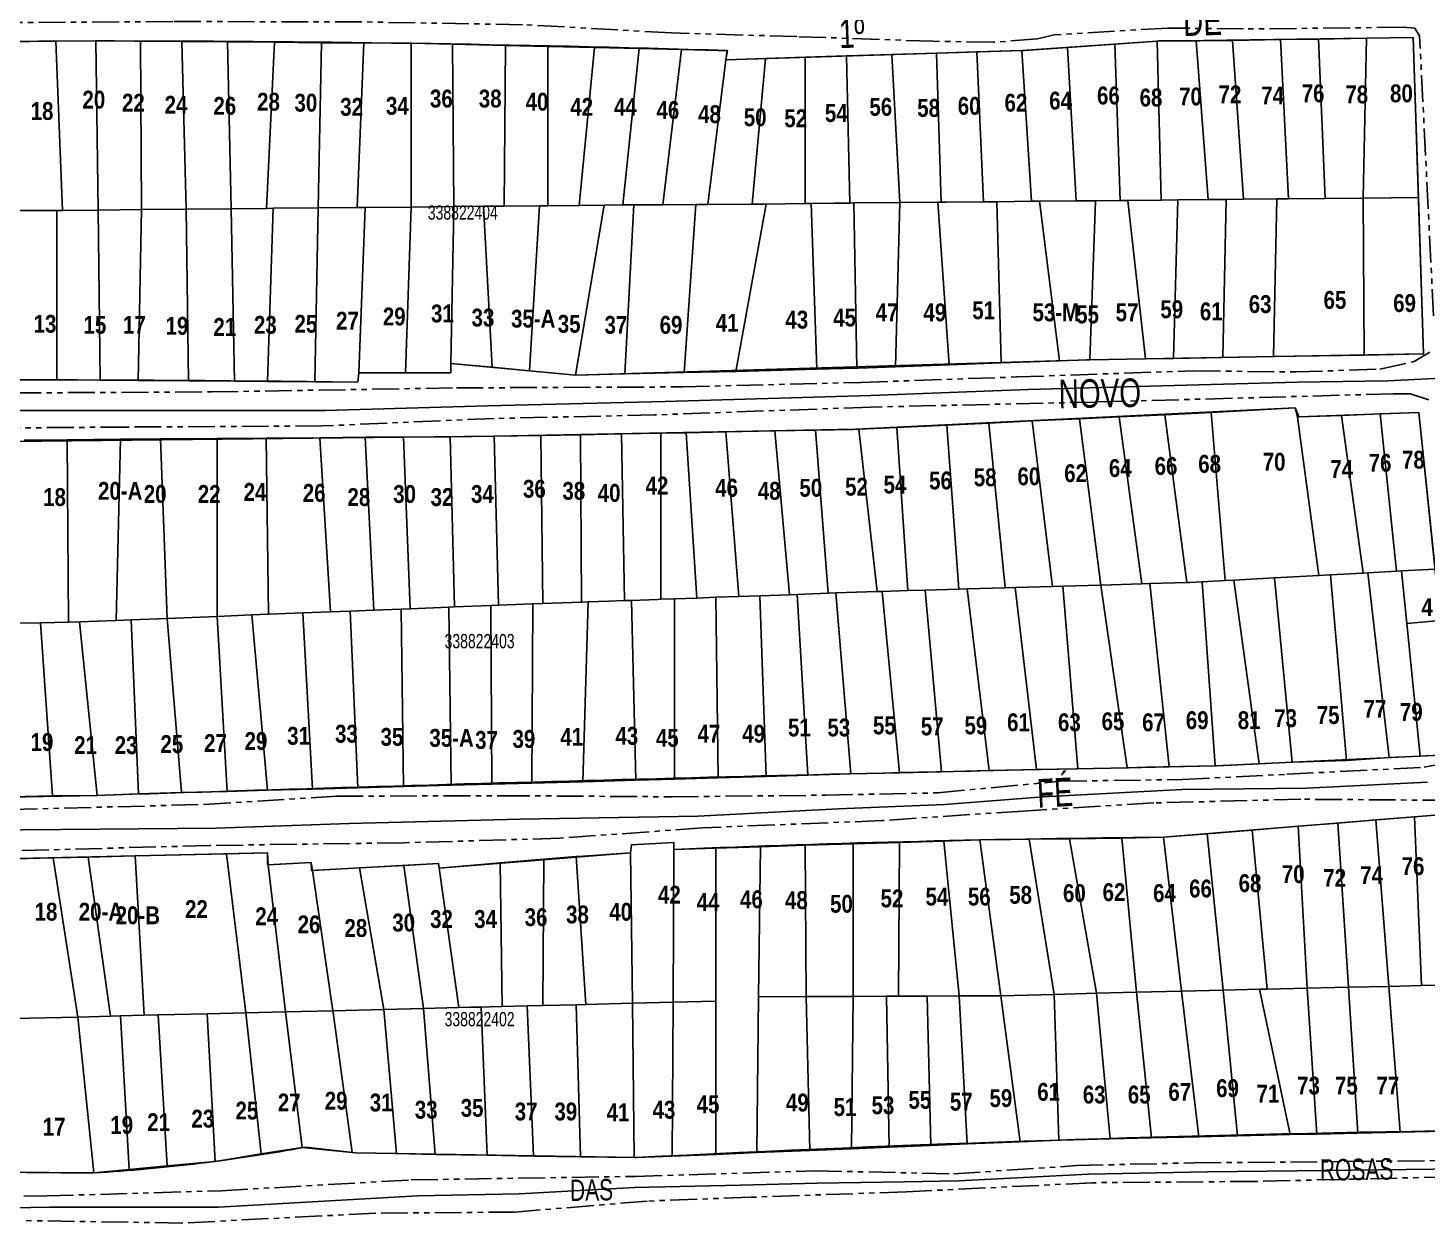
# Model space of a CAD drawing. Extents: x 204256 to 207861, y 4845615 to 4848347.
# Drawn here: x 205192.9 to 205388.6, y 4846889.4 to 4847056.6 of the extents above; entities that cross this region are included whole.
import ezdxf
from ezdxf.enums import TextEntityAlignment as Align

# ---------------------------------------------------------------- set-up
doc = ezdxf.new("R2010")
doc.units = 0
doc.header["$LTSCALE"] = 1.5
doc.header["$MEASUREMENT"] = 0
doc.linetypes.add('PHANTOMX2', pattern=[5, 2.5, -0.5, 0.5, -0.5, 0.5, -0.5])
for name, color, linetype in [('CD-MALHA-LOTES', 40, 'CONTINUOUS'), ('CD_TXT_QUADRA', 7, 'CONTINUOUS'), ('RU-QUADRAS', 210, 'CONTINUOUS'), ('SV-EIXO-RUA-N-PAV', 6, 'CONTINUOUS'), ('SV-RUA-NAO-PAV-S-GUIA-C-GUIA', 7, 'PHANTOMX2'), ('SV-TXT-RUA-N-PAV-S-GUIA-C-GUIA', 7, 'CONTINUOUS'), ('Th_NmrPort', 7, 'CONTINUOUS')]:
    doc.layers.add(name, color=color, linetype=linetype)
doc.styles.add('ARIAL', font='ARIAL.TTF')
doc.styles.get("Standard").update_dxf_attribs({"font": 'swisscbo.ttf'})

msp = doc.modelspace()

# ---------------------------------------------------------------- linework, layer by layer
at = {"layer": 'CD-MALHA-LOTES', "linetype": 'Continuous'}
for p, q in [((205196.81, 4847054.76), (205189.56, 4847054.7)), ((205202.41, 4847054.81), (205196.81, 4847054.76)), ((205196.81, 4847054.76), (205197.76, 4847031.1)), ((205202.41, 4847054.81), (205208.67, 4847054.76)), ((205202.73, 4847031.15), (205202.41, 4847054.81)), ((205214.44, 4847054.72), (205208.67, 4847054.76)), ((205208.67, 4847054.76), (205208.82, 4847031.21)), ((205220.85, 4847054.67), (205214.44, 4847054.72)), ((205215.08, 4847031.27), (205214.44, 4847054.72)), ((205227.39, 4847054.62), (205220.85, 4847054.67)), ((205221.33, 4847031.33), (205220.85, 4847054.67)), ((205226.3, 4847031.38), (205227.39, 4847054.62)), ((205234, 4847054.57), (205227.39, 4847054.62)), ((205233.53, 4847031.45), (205234, 4847054.57)), ((205239.93, 4847054.53), (205234, 4847054.57)), ((205239.93, 4847054.53), (205238.99, 4847031.5)), ((205246.55, 4847054.48), (205239.93, 4847054.53)), ((205252.31, 4847054.35), (205246.55, 4847054.48)), ((205246.55, 4847054.48), (205246.55, 4847031.57)), ((205259.72, 4847054.18), (205252.31, 4847054.35)), ((205252.31, 4847054.35), (205252.48, 4847031.63)), ((205344.94, 4847054.38), (205338.35, 4847053.91)), ((205350.86, 4847054.79), (205344.94, 4847054.38)), ((205344.94, 4847054.38), (205345.72, 4847032.49)), ((205351.09, 4847054.81), (205350.86, 4847054.79)), ((205350.86, 4847054.79), (205351.46, 4847032.55)), ((205356.32, 4847054.81), (205351.09, 4847054.81)), ((205356.85, 4847054.81), (205356.32, 4847054.81)), ((205356.32, 4847054.81), (205358, 4847032.61)), ((205361.42, 4847054.89), (205356.85, 4847054.81)), ((205368.15, 4847055), (205361.42, 4847054.89)), ((205361.42, 4847054.89), (205362.97, 4847032.66)), ((205373.44, 4847055.08), (205368.15, 4847055)), ((205368.15, 4847055), (205369.25, 4847032.72)), ((205380.16, 4847055.19), (205373.44, 4847055.08)), ((205373.44, 4847055.08), (205374.37, 4847032.77)), ((205380.16, 4847055.19), (205379.68, 4847032.82)), ((205386.68, 4847055.3), (205380.16, 4847055.19)), ((205387.43, 4847032.9), (205386.68, 4847055.3)), ((205259.56, 4847031.7), (205259.72, 4847054.18)), ((205259.72, 4847054.18), (205265.66, 4847054.04)), ((205272.18, 4847053.89), (205265.66, 4847054.04)), ((205265.66, 4847054.04), (205265.66, 4847031.76)), ((205270.02, 4847031.8), (205272.18, 4847053.89)), ((205278.43, 4847053.75), (205272.18, 4847053.89)), ((205278.43, 4847053.75), (205276.12, 4847031.86)), ((205284.36, 4847053.61), (205278.43, 4847053.75)), ((205284.36, 4847053.61), (205281.75, 4847031.9)), ((205289.49, 4847053.47), (205284.36, 4847053.61)), ((205290.73, 4847053.47), (205289.49, 4847053.47)), ((205290.57, 4847052.18), (205290.73, 4847053.47)), ((205301.66, 4847052.53), (205296.11, 4847052.35)), ((205307.44, 4847052.71), (205301.66, 4847052.53)), ((205301.66, 4847052.53), (205301.66, 4847032.06)), ((205313.79, 4847052.91), (205307.44, 4847052.71)), ((205307.44, 4847052.71), (205307.91, 4847032.13)), ((205320.03, 4847053.1), (205313.79, 4847052.91)), ((205313.79, 4847052.91), (205314.89, 4847032.19)), ((205325.66, 4847053.28), (205320.03, 4847053.1)), ((205320.03, 4847053.1), (205320.66, 4847032.24)), ((205331.93, 4847053.48), (205325.66, 4847053.28)), ((205325.66, 4847053.28), (205326.57, 4847032.3)), ((205332.31, 4847053.49), (205331.93, 4847053.48)), ((205331.93, 4847053.48), (205333.31, 4847032.37)), ((205338.35, 4847053.91), (205332.31, 4847053.49)), ((205338.35, 4847053.91), (205339.57, 4847032.43)), ((205290.57, 4847052.18), (205288.04, 4847031.94)), ((205296.11, 4847052.35), (205290.57, 4847052.18)), ((205296.11, 4847052.35), (205294.24, 4847031.96)), ((205374.37, 4847032.77), (205379.68, 4847032.82)), ((205379.68, 4847032.82), (205387.43, 4847032.9)), ((205379.68, 4847032.82), (205379.84, 4847010.86)), ((205388.16, 4847011.01), (205387.43, 4847032.9)), ((205196.96, 4847031.1), (205190.5, 4847031.08)), ((205196.96, 4847031.1), (205196.96, 4847007.38)), ((205196.96, 4847031.1), (205197.76, 4847031.1)), ((205197.76, 4847031.1), (205197.87, 4847031.1)), ((205202.73, 4847031.15), (205197.87, 4847031.1)), ((205208.82, 4847031.21), (205202.73, 4847031.15)), ((205202.73, 4847031.15), (205203.05, 4847007.33)), ((205208.82, 4847031.21), (205208.34, 4847007.29)), ((205215.08, 4847031.27), (205208.82, 4847031.21)), ((205221.33, 4847031.33), (205215.08, 4847031.27)), ((205215.08, 4847031.27), (205215.4, 4847007.24)), ((205226.3, 4847031.38), (205221.33, 4847031.33)), ((205221.33, 4847031.33), (205221.82, 4847007.19)), ((205226.3, 4847031.38), (205227.25, 4847031.39)), ((205227.25, 4847031.39), (205226.45, 4847007.16)), ((205233.53, 4847031.45), (205227.25, 4847031.39)), ((205233.53, 4847031.45), (205233.04, 4847007.11)), ((205238.99, 4847031.5), (205233.53, 4847031.45)), ((205238.99, 4847031.5), (205240.09, 4847031.51)), ((205240.09, 4847031.51), (205239.19, 4847008.37)), ((205246.55, 4847031.57), (205240.09, 4847031.51)), ((205246.55, 4847031.57), (205245.75, 4847008.37)), ((205246.55, 4847031.57), (205252.48, 4847031.63)), ((205252.48, 4847031.26), (205252.06, 4847009.69)), ((205256.63, 4847031.67), (205252.48, 4847031.63)), ((205252.48, 4847031.63), (205252.48, 4847031.26)), ((205259.56, 4847031.7), (205256.63, 4847031.67)), ((205256.63, 4847031.67), (205257.87, 4847009.14)), ((205264.47, 4847031.75), (205259.56, 4847031.7)), ((205264.47, 4847031.75), (205263.07, 4847008.65)), ((205265.66, 4847031.76), (205264.47, 4847031.75)), ((205265.66, 4847031.76), (205270.02, 4847031.8)), ((205269.53, 4847008.04), (205273.53, 4847031.83)), ((205270.02, 4847031.8), (205273.53, 4847031.83)), ((205273.53, 4847031.83), (205276.12, 4847031.86)), ((205276.12, 4847031.86), (205277.66, 4847031.87)), ((205277.66, 4847031.87), (205276.42, 4847008.21)), ((205281.75, 4847031.9), (205277.66, 4847031.87)), ((205286.37, 4847031.94), (205281.75, 4847031.9)), ((205284.71, 4847008.42), (205286.37, 4847031.94)), ((205286.37, 4847031.94), (205288.04, 4847031.94)), ((205288.04, 4847031.94), (205294.24, 4847031.96)), ((205296.19, 4847031.96), (205291.94, 4847008.56)), ((205294.24, 4847031.96), (205296.19, 4847031.96)), ((205296.19, 4847031.96), (205301.66, 4847032.06)), ((205301.66, 4847032.06), (205302.5, 4847032.08)), ((205302.5, 4847032.08), (205305.67, 4847032.11)), ((205302.5, 4847032.08), (205303.29, 4847008.86)), ((205305.67, 4847032.11), (205307.91, 4847032.13)), ((205307.91, 4847032.13), (205308.43, 4847032.14)), ((205314.89, 4847032.19), (205308.43, 4847032.14)), ((205308.43, 4847032.14), (205308.89, 4847009.03)), ((205314.89, 4847032.19), (205314.26, 4847009.22)), ((205320.2, 4847032.24), (205314.89, 4847032.19)), ((205320.66, 4847032.24), (205320.2, 4847032.24)), ((205321.79, 4847009.49), (205320.2, 4847032.24)), ((205320.66, 4847032.24), (205321.43, 4847032.25)), ((205321.43, 4847032.25), (205326.57, 4847032.3)), ((205326.57, 4847032.3), (205328.44, 4847032.32)), ((205328.44, 4847032.32), (205333.31, 4847032.37)), ((205329.07, 4847009.75), (205328.44, 4847032.32)), ((205333.31, 4847032.37), (205334.43, 4847032.38)), ((205334.43, 4847032.38), (205339.57, 4847032.43)), ((205334.43, 4847032.38), (205337.22, 4847010.04)), ((205339.57, 4847032.43), (205342.25, 4847032.46)), ((205341.48, 4847010.19), (205342.25, 4847032.46)), ((205345.72, 4847032.49), (205342.25, 4847032.46)), ((205346.78, 4847032.5), (205345.72, 4847032.49)), ((205346.78, 4847032.5), (205351.46, 4847032.55)), ((205349.26, 4847010.32), (205346.78, 4847032.5)), ((205351.46, 4847032.55), (205353.79, 4847032.57)), ((205353.79, 4847032.57), (205353.16, 4847010.39)), ((205353.79, 4847032.57), (205358, 4847032.61)), ((205358, 4847032.61), (205360.55, 4847032.64)), ((205360.55, 4847032.64), (205360.09, 4847010.52)), ((205362.97, 4847032.66), (205360.55, 4847032.64)), ((205362.97, 4847032.66), (205367.64, 4847032.71)), ((205367.17, 4847010.64), (205367.64, 4847032.71)), ((205367.64, 4847032.71), (205369.25, 4847032.72)), ((205369.25, 4847032.72), (205374.37, 4847032.77)), ((205252.06, 4847009.69), (205257.87, 4847009.14)), ((205252.06, 4847008.37), (205252.06, 4847009.69)), ((205314.26, 4847009.22), (205321.79, 4847009.49)), ((205321.79, 4847009.49), (205329.07, 4847009.75)), ((205337.22, 4847010.04), (205329.07, 4847009.75)), ((205337.22, 4847010.04), (205341.04, 4847010.18)), ((205341.04, 4847010.18), (205341.48, 4847010.19)), ((205341.48, 4847010.19), (205349.26, 4847010.32)), ((205353.16, 4847010.39), (205349.26, 4847010.32)), ((205360.09, 4847010.52), (205353.16, 4847010.39)), ((205360.09, 4847010.52), (205367.17, 4847010.64)), ((205379.84, 4847010.86), (205367.17, 4847010.64)), ((205379.84, 4847010.86), (205388.16, 4847011.01)), ((205189.55, 4847007.33), (205196.96, 4847007.38)), ((205196.96, 4847007.38), (205203.05, 4847007.33)), ((205239.05, 4847007.06), (205239.19, 4847008.37)), ((205239.19, 4847008.37), (205245.75, 4847008.37)), ((205245.75, 4847008.37), (205252.06, 4847008.37)), ((205257.87, 4847009.14), (205263.07, 4847008.65)), ((205263.07, 4847008.65), (205269.53, 4847008.04)), ((205276.42, 4847008.21), (205269.53, 4847008.04)), ((205276.42, 4847008.21), (205284.71, 4847008.42)), ((205291.94, 4847008.56), (205284.71, 4847008.42)), ((205303.29, 4847008.86), (205291.94, 4847008.56)), ((205308.89, 4847009.03), (205303.29, 4847008.86)), ((205308.89, 4847009.03), (205309.07, 4847009.03)), ((205309.07, 4847009.03), (205314.26, 4847009.22)), ((205203.05, 4847007.33), (205208.34, 4847007.29)), ((205208.34, 4847007.29), (205215.4, 4847007.24)), ((205215.4, 4847007.24), (205221.82, 4847007.19)), ((205221.82, 4847007.19), (205226.45, 4847007.16)), ((205226.45, 4847007.16), (205233.04, 4847007.11)), ((205233.04, 4847007.11), (205239.05, 4847007.06)), ((205370.21, 4847003.45), (205358.43, 4847002.81)), ((205370.53, 4847002.18), (205370.21, 4847003.45)), ((205333.41, 4847001.63), (205327.34, 4847001.34)), ((205340.01, 4847001.94), (205333.41, 4847001.63)), ((205333.41, 4847001.63), (205336.24, 4846978.47)), ((205345.59, 4847002.2), (205340.01, 4847001.94)), ((205342.99, 4846978.67), (205340.01, 4847001.94)), ((205351.96, 4847002.5), (205345.59, 4847002.2)), ((205348.75, 4846978.84), (205345.59, 4847002.2)), ((205358.43, 4847002.81), (205351.96, 4847002.5)), ((205355.05, 4846979.02), (205351.96, 4847002.5)), ((205360.4, 4846979.3), (205358.43, 4847002.81)), ((205370.72, 4847002.19), (205370.53, 4847002.18)), ((205373.48, 4846980), (205370.53, 4847002.18)), ((205376.68, 4847002.41), (205370.72, 4847002.19)), ((205382.08, 4847002.61), (205376.68, 4847002.41)), ((205379.69, 4846980.35), (205376.68, 4847002.41)), ((205387.5, 4847002.81), (205382.08, 4847002.61)), ((205384.38, 4846980.61), (205382.08, 4847002.61)), ((205389.75, 4846980.9), (205387.5, 4847002.81)), ((205264.66, 4846999.61), (205258.16, 4846999.48)), ((205270.2, 4846999.71), (205264.66, 4846999.61)), ((205264.66, 4846999.61), (205264.96, 4846976.08)), ((205275.93, 4846999.82), (205270.2, 4846999.71)), ((205270.35, 4846976.27), (205270.2, 4846999.71)), ((205281.47, 4846999.93), (205275.93, 4846999.82)), ((205276.37, 4846976.49), (205275.93, 4846999.82)), ((205284.99, 4846999.99), (205281.47, 4846999.93)), ((205281.47, 4846999.93), (205281.47, 4846976.67)), ((205290.55, 4847000.1), (205284.99, 4846999.99)), ((205284.99, 4846999.99), (205286.48, 4846976.84)), ((205297.39, 4847000.23), (205290.55, 4847000.1)), ((205292.35, 4846977.07), (205290.55, 4847000.1)), ((205303.11, 4847000.34), (205297.39, 4847000.23)), ((205299.47, 4846977.32), (205297.39, 4847000.23)), ((205308.33, 4847000.44), (205303.11, 4847000.34)), ((205304.87, 4846977.52), (205303.11, 4847000.34)), ((205309.13, 4847000.48), (205308.33, 4847000.44)), ((205314.49, 4847000.73), (205309.13, 4847000.48)), ((205311.7, 4846977.76), (205309.13, 4847000.48)), ((205321.44, 4847001.06), (205314.49, 4847000.73)), ((205315.99, 4846977.89), (205314.49, 4847000.73)), ((205327.34, 4847001.34), (205321.44, 4847001.06)), ((205323.15, 4846978.1), (205321.44, 4847001.06)), ((205329.6, 4846978.28), (205327.34, 4847001.34)), ((205198.43, 4846999.01), (205192.39, 4846998.93)), ((205198.43, 4846999.01), (205205.89, 4846999.07)), ((205198.59, 4846973.48), (205198.43, 4846999.01)), ((205205.89, 4846999.07), (205205.27, 4846973.72)), ((205211.46, 4846999.11), (205205.89, 4846999.07)), ((205219.38, 4846999.18), (205211.46, 4846999.11)), ((205212.4, 4846974), (205211.46, 4846999.11)), ((205226.27, 4846999.23), (205219.38, 4846999.18)), ((205219.39, 4846974.28), (205219.38, 4846999.18)), ((205233.76, 4846999.29), (205226.27, 4846999.23)), ((205226.56, 4846974.57), (205226.27, 4846999.23)), ((205240.09, 4846999.34), (205233.76, 4846999.29)), ((205235.24, 4846974.91), (205233.76, 4846999.29)), ((205245.48, 4846999.38), (205240.09, 4846999.34)), ((205241.29, 4846975.15), (205240.09, 4846999.34)), ((205251.97, 4846999.43), (205245.48, 4846999.38)), ((205246.38, 4846975.36), (205245.48, 4846999.38)), ((205258.16, 4846999.48), (205251.97, 4846999.43)), ((205252.57, 4846975.61), (205251.97, 4846999.43)), ((205258.76, 4846975.86), (205258.16, 4846999.48)), ((205367.3, 4846979.68), (205373.48, 4846980)), ((205373.48, 4846980), (205375.14, 4846980.09)), ((205375.14, 4846980.09), (205378.71, 4846980.3)), ((205375.14, 4846980.09), (205377.39, 4846954.11)), ((205378.71, 4846980.3), (205379.69, 4846980.35)), ((205379.69, 4846980.35), (205380.33, 4846980.39)), ((205380.33, 4846980.39), (205384.38, 4846980.61)), ((205380.33, 4846980.39), (205383.33, 4846954.51)), ((205384.38, 4846980.61), (205385.08, 4846980.65)), ((205385.08, 4846980.65), (205389.75, 4846980.9)), ((205385.8, 4846973.28), (205385.08, 4846980.65)), ((205318.44, 4846977.96), (205323.15, 4846978.1)), ((205323.15, 4846978.1), (205324.3, 4846978.13)), ((205329.6, 4846978.28), (205324.3, 4846978.13)), ((205324.3, 4846978.13), (205327.36, 4846952.7)), ((205331.01, 4846978.32), (205329.6, 4846978.28)), ((205336.24, 4846978.47), (205331.01, 4846978.32)), ((205331.01, 4846978.32), (205334, 4846952.84)), ((205337.67, 4846978.51), (205336.24, 4846978.47)), ((205337.67, 4846978.51), (205342.99, 4846978.67)), ((205337.67, 4846978.51), (205339.79, 4846952.96)), ((205342.99, 4846978.67), (205348.75, 4846978.84)), ((205346.7, 4846953.1), (205342.99, 4846978.67)), ((205348.75, 4846978.84), (205349.87, 4846978.87)), ((205349.87, 4846978.87), (205355.05, 4846979.02)), ((205349.87, 4846978.87), (205352.58, 4846953.22)), ((205355.05, 4846979.02), (205355.46, 4846979.03)), ((205357.16, 4846979.12), (205355.46, 4846979.03)), ((205357.16, 4846979.12), (205360.4, 4846979.3)), ((205357.16, 4846979.12), (205358.99, 4846953.35)), ((205361.62, 4846979.37), (205360.4, 4846979.3)), ((205367.3, 4846979.68), (205361.62, 4846979.37)), ((205361.62, 4846979.37), (205365.15, 4846953.64)), ((205369.78, 4846953.86), (205367.3, 4846979.68)), ((205263.54, 4846976.03), (205264.96, 4846976.08)), ((205264.96, 4846976.08), (205270.35, 4846976.27)), ((205270.35, 4846976.27), (205271.3, 4846976.31)), ((205271.3, 4846976.31), (205270.54, 4846951.14)), ((205271.3, 4846976.31), (205274.18, 4846976.41)), ((205274.18, 4846976.41), (205276.37, 4846976.49)), ((205277.35, 4846976.52), (205276.37, 4846976.49)), ((205281.02, 4846976.65), (205277.35, 4846976.52)), ((205277.96, 4846951.35), (205277.35, 4846976.52)), ((205281.47, 4846976.67), (205281.02, 4846976.65)), ((205281.47, 4846976.67), (205283.37, 4846976.74)), ((205283.37, 4846976.74), (205286.48, 4846976.84)), ((205283.37, 4846951.51), (205283.37, 4846976.74)), ((205286.48, 4846976.84), (205289.13, 4846976.95)), ((205289.13, 4846976.95), (205292.35, 4846977.07)), ((205289.48, 4846951.7), (205289.13, 4846976.95)), ((205292.35, 4846977.07), (205295.28, 4846977.17)), ((205299.47, 4846977.32), (205295.28, 4846977.17)), ((205295.28, 4846977.17), (205296.2, 4846951.89)), ((205300.53, 4846977.36), (205299.47, 4846977.32)), ((205300.53, 4846977.36), (205304.87, 4846977.52)), ((205302.04, 4846952.06), (205300.53, 4846977.36)), ((205304.87, 4846977.52), (205305.93, 4846977.56)), ((205305.93, 4846977.56), (205311.7, 4846977.76)), ((205305.93, 4846977.56), (205308.04, 4846952.25)), ((205311.7, 4846977.76), (205312.41, 4846977.78)), ((205312.41, 4846977.78), (205315.99, 4846977.89)), ((205312.41, 4846977.78), (205314.84, 4846952.39)), ((205315.99, 4846977.89), (205318.44, 4846977.96)), ((205320.71, 4846952.54), (205318.44, 4846977.96)), ((205212.4, 4846974), (205219.39, 4846974.28)), ((205224.26, 4846974.48), (205219.39, 4846974.28)), ((205220.79, 4846949.79), (205219.39, 4846974.28)), ((205224.26, 4846974.48), (205226.56, 4846974.57)), ((205226.45, 4846949.94), (205224.26, 4846974.48)), ((205226.56, 4846974.57), (205231.36, 4846974.76)), ((205235.24, 4846974.91), (205231.36, 4846974.76)), ((205232.74, 4846950.11), (205231.36, 4846974.76)), ((205238.02, 4846975.02), (205235.24, 4846974.91)), ((205238.02, 4846975.02), (205241.29, 4846975.15)), ((205239.08, 4846950.29), (205238.02, 4846975.02)), ((205241.29, 4846975.15), (205245.14, 4846975.31)), ((205246.38, 4846975.36), (205245.14, 4846975.31)), ((205245.14, 4846975.31), (205245.44, 4846950.46)), ((205251.81, 4846975.58), (205246.38, 4846975.36)), ((205252.57, 4846975.61), (205251.81, 4846975.58)), ((205252.11, 4846950.64), (205251.81, 4846975.58)), ((205257.67, 4846975.82), (205252.57, 4846975.61)), ((205258.76, 4846975.86), (205257.67, 4846975.82)), ((205257.83, 4846950.79), (205257.67, 4846975.82)), ((205263.54, 4846976.03), (205258.76, 4846975.86)), ((205263.39, 4846950.94), (205263.54, 4846976.03)), ((205191.32, 4846973.32), (205194.67, 4846973.38)), ((205194.67, 4846973.38), (205198.59, 4846973.48)), ((205196.34, 4846949.16), (205194.67, 4846973.38)), ((205200.14, 4846973.52), (205198.59, 4846973.48)), ((205205.27, 4846973.72), (205200.14, 4846973.52)), ((205200.14, 4846973.52), (205202.59, 4846949.22)), ((205205.27, 4846973.72), (205207.35, 4846973.79)), ((205207.35, 4846973.79), (205212.4, 4846974)), ((205207.35, 4846973.79), (205208.4, 4846949.46)), ((205214.39, 4846949.62), (205212.4, 4846974)), ((205390.47, 4846973.71), (205385.8, 4846973.28)), ((205385.8, 4846973.28), (205387.67, 4846954.71)), ((205383.33, 4846954.51), (205387.67, 4846954.71)), ((205387.67, 4846954.71), (205392.42, 4846954.94)), ((205327.36, 4846952.7), (205320.71, 4846952.54)), ((205327.36, 4846952.7), (205328.02, 4846952.72)), ((205328.02, 4846952.72), (205334, 4846952.84)), ((205334, 4846952.84), (205339.79, 4846952.96)), ((205339.79, 4846952.96), (205346.7, 4846953.1)), ((205352.58, 4846953.22), (205346.7, 4846953.1)), ((205352.58, 4846953.22), (205358.99, 4846953.35)), ((205358.99, 4846953.35), (205359.1, 4846953.35)), ((205359.1, 4846953.35), (205359.18, 4846953.35)), ((205359.18, 4846953.35), (205365.15, 4846953.64)), ((205365.15, 4846953.64), (205369.78, 4846953.86)), ((205377.39, 4846954.11), (205369.78, 4846953.86)), ((205383.33, 4846954.51), (205377.39, 4846954.11)), ((205245.44, 4846950.46), (205252.11, 4846950.64)), ((205252.11, 4846950.64), (205257.83, 4846950.79)), ((205257.83, 4846950.79), (205263.39, 4846950.94)), ((205270.54, 4846951.14), (205263.39, 4846950.94)), ((205270.54, 4846951.14), (205277.96, 4846951.35)), ((205277.96, 4846951.35), (205283.37, 4846951.51)), ((205289.48, 4846951.7), (205283.37, 4846951.51)), ((205296.2, 4846951.89), (205289.48, 4846951.7)), ((205296.2, 4846951.89), (205302.04, 4846952.06)), ((205308.04, 4846952.25), (205302.04, 4846952.06)), ((205314.84, 4846952.39), (205308.04, 4846952.25)), ((205314.84, 4846952.39), (205320.71, 4846952.54)), ((205190.64, 4846949.05), (205196.34, 4846949.16)), ((205202.59, 4846949.22), (205196.34, 4846949.16)), ((205208.4, 4846949.46), (205202.59, 4846949.22)), ((205208.4, 4846949.46), (205214.39, 4846949.62)), ((205214.39, 4846949.62), (205220.79, 4846949.79)), ((205220.79, 4846949.79), (205226.45, 4846949.94)), ((205226.45, 4846949.94), (205232.74, 4846950.11)), ((205232.74, 4846950.11), (205239.08, 4846950.29)), ((205245.44, 4846950.46), (205239.08, 4846950.29)), ((205370.61, 4846944.9), (205364.18, 4846944.38)), ((205376.16, 4846945.36), (205370.61, 4846944.9)), ((205371.86, 4846922.24), (205370.61, 4846944.9)), ((205381.46, 4846945.79), (205376.16, 4846945.36)), ((205377.64, 4846922.37), (205376.16, 4846945.36)), ((205386.87, 4846946.23), (205381.46, 4846945.79)), ((205383.28, 4846922.5), (205381.46, 4846945.79)), ((205391.46, 4846946.61), (205386.87, 4846946.23)), ((205387.87, 4846922.61), (205386.87, 4846946.23)), ((205321.02, 4846942.83), (205314.84, 4846942.64)), ((205326.09, 4846942.99), (205321.02, 4846942.83)), ((205323.18, 4846921.16), (205321.02, 4846942.83)), ((205332.96, 4846943.08), (205326.09, 4846942.99)), ((205329.01, 4846921.18), (205326.09, 4846942.99)), ((205338.61, 4846943.15), (205332.96, 4846943.08)), ((205336.49, 4846921.38), (205332.96, 4846943.08)), ((205345.96, 4846943.25), (205338.61, 4846943.15)), ((205342.41, 4846921.54), (205338.61, 4846943.15)), ((205351.79, 4846943.36), (205345.96, 4846943.25)), ((205347.97, 4846921.69), (205345.96, 4846943.25)), ((205357.86, 4846943.86), (205351.79, 4846943.36)), ((205354.29, 4846921.84), (205351.79, 4846943.36)), ((205364.18, 4846944.38), (205357.86, 4846943.86)), ((205360.13, 4846921.97), (205357.86, 4846943.86)), ((205366.28, 4846922.11), (205364.18, 4846944.38)), ((205220.72, 4846941.05), (205207.92, 4846940.75)), ((205226.44, 4846941.18), (205220.72, 4846941.05)), ((205223.39, 4846918.8), (205220.72, 4846941.05)), ((205226.52, 4846939.53), (205226.44, 4846941.18)), ((205277.23, 4846941.18), (205269.94, 4846940.69)), ((205277.35, 4846942.33), (205277.23, 4846941.18)), ((205277.48, 4846920.13), (205277.23, 4846941.18)), ((205283.29, 4846942.65), (205277.35, 4846942.33)), ((205283.29, 4846941.67), (205283.16, 4846920.27)), ((205283.29, 4846941.67), (205283.29, 4846942.65)), ((205289.14, 4846941.85), (205283.29, 4846941.67)), ((205295.38, 4846942.04), (205289.14, 4846941.85)), ((205289.14, 4846920.41), (205289.14, 4846941.85)), ((205295.38, 4846942.04), (205295.13, 4846921.05)), ((205301.66, 4846942.24), (205295.38, 4846942.04)), ((205308.38, 4846942.44), (205301.66, 4846942.24)), ((205301.79, 4846921.08), (205301.66, 4846942.24)), ((205314.84, 4846942.64), (205308.38, 4846942.44)), ((205308.38, 4846921.1), (205308.38, 4846942.44)), ((205314.71, 4846921.13), (205314.84, 4846942.64)), ((205196.47, 4846940.49), (205189.19, 4846940.32)), ((205201.37, 4846940.6), (205196.47, 4846940.49)), ((205199.89, 4846918.21), (205196.47, 4846940.49)), ((205207.92, 4846940.75), (205201.37, 4846940.6)), ((205201.37, 4846940.6), (205204.47, 4846918.33)), ((205209.16, 4846918.45), (205207.92, 4846940.75)), ((205226.52, 4846939.53), (205232.54, 4846939.86)), ((205228.97, 4846918.94), (205226.52, 4846939.53)), ((205232.54, 4846939.86), (205232.71, 4846938.72)), ((205239.29, 4846939.09), (205232.71, 4846938.72)), ((205245.49, 4846939.43), (205239.29, 4846939.09)), ((205242.72, 4846919.28), (205239.29, 4846939.09)), ((205250.36, 4846939.7), (205245.49, 4846939.43)), ((205248.27, 4846919.41), (205245.49, 4846939.43)), ((205250.45, 4846939.05), (205250.36, 4846939.7)), ((205259, 4846939.77), (205250.45, 4846939.05)), ((205253.21, 4846919.53), (205250.45, 4846939.05)), ((205265.08, 4846940.28), (205259, 4846939.77)), ((205259.25, 4846919.68), (205259, 4846939.77)), ((205264.95, 4846919.82), (205265.08, 4846940.28)), ((205269.63, 4846940.66), (205265.08, 4846940.28)), ((205269.94, 4846940.69), (205269.63, 4846940.66)), ((205270.97, 4846919.97), (205269.63, 4846940.66)), ((205232.71, 4846938.72), (205235.58, 4846919.1)), ((205329.01, 4846921.18), (205336.49, 4846921.38)), ((205336.49, 4846921.38), (205342.41, 4846921.54)), ((205336.49, 4846921.38), (205337.11, 4846900.99)), ((205342.41, 4846921.54), (205347.97, 4846921.69)), ((205344.32, 4846901.16), (205342.41, 4846921.54)), ((205347.97, 4846921.69), (205354.29, 4846921.84)), ((205350.09, 4846901.3), (205347.97, 4846921.69)), ((205354.29, 4846921.84), (205360.13, 4846921.97)), ((205354.29, 4846921.84), (205356.71, 4846901.45)), ((205365.18, 4846922.11), (205360.13, 4846921.97)), ((205362.14, 4846901.58), (205360.13, 4846921.97)), ((205369.48, 4846901.75), (205365.18, 4846922.11)), ((205365.18, 4846922.11), (205366.28, 4846922.11)), ((205366.28, 4846922.11), (205371.86, 4846922.24)), ((205371.86, 4846922.24), (205377.64, 4846922.37)), ((205371.86, 4846922.24), (205373.21, 4846901.81)), ((205377.64, 4846922.37), (205383.28, 4846922.5)), ((205377.64, 4846922.37), (205378.96, 4846901.97)), ((205383.28, 4846922.5), (205387.87, 4846922.61)), ((205383.28, 4846922.5), (205384.87, 4846902.11)), ((205387.87, 4846922.61), (205392.7, 4846922.72)), ((205242.72, 4846919.28), (205248.27, 4846919.41)), ((205248.27, 4846919.41), (205253.21, 4846919.53)), ((205248.27, 4846919.41), (205249.91, 4846898.99)), ((205254.83, 4846919.57), (205253.21, 4846919.53)), ((205256.3, 4846919.61), (205254.83, 4846919.57)), ((205256.3, 4846919.61), (205257.59, 4846919.64)), ((205257.18, 4846898.86), (205256.3, 4846919.61)), ((205257.59, 4846919.64), (205259.25, 4846919.68)), ((205259.25, 4846919.68), (205262.77, 4846919.77)), ((205262.77, 4846919.77), (205264.95, 4846919.82)), ((205262.77, 4846919.77), (205263.63, 4846898.76)), ((205264.95, 4846919.82), (205269.61, 4846919.94)), ((205270.97, 4846919.97), (205269.61, 4846919.94)), ((205269.61, 4846919.94), (205270.22, 4846898.65)), ((205270.97, 4846919.97), (205277.48, 4846920.13)), ((205277.48, 4846920.13), (205283.16, 4846920.27)), ((205277.48, 4846920.13), (205277.73, 4846898.54)), ((205283.16, 4846920.27), (205283.03, 4846898.74)), ((205283.16, 4846920.27), (205289.14, 4846920.41)), ((205289.14, 4846898.99), (205289.14, 4846920.41)), ((205295.13, 4846921.05), (205294.88, 4846899.23)), ((205295.13, 4846921.05), (205301.79, 4846921.08)), ((205301.79, 4846921.08), (205308.38, 4846921.1)), ((205301.79, 4846921.08), (205302.31, 4846899.54)), ((205308.38, 4846921.1), (205308.12, 4846899.78)), ((205313.04, 4846921.12), (205308.38, 4846921.1)), ((205313.04, 4846921.12), (205314.71, 4846921.13)), ((205313.41, 4846900), (205313.04, 4846921.12)), ((205314.71, 4846921.13), (205318.72, 4846921.14)), ((205318.72, 4846921.14), (205323.18, 4846921.16)), ((205318.72, 4846921.14), (205319.21, 4846900.24)), ((205323.18, 4846921.16), (205329.01, 4846921.18)), ((205323.18, 4846921.16), (205324.32, 4846900.45)), ((205329.01, 4846921.18), (205331.74, 4846900.76)), ((205190.79, 4846917.99), (205199.89, 4846918.21)), ((205204.47, 4846918.33), (205199.89, 4846918.21)), ((205199.89, 4846918.21), (205202.13, 4846896.4)), ((205205.85, 4846918.37), (205204.47, 4846918.33)), ((205205.85, 4846918.37), (205209.16, 4846918.45)), ((205205.85, 4846918.37), (205207.09, 4846896.87)), ((205209.16, 4846918.45), (205211.16, 4846918.5)), ((205217.99, 4846918.67), (205211.16, 4846918.5)), ((205212.4, 4846897.37), (205211.16, 4846918.5)), ((205217.99, 4846918.67), (205223.39, 4846918.8)), ((205219.1, 4846898.01), (205217.99, 4846918.67)), ((205223.39, 4846918.8), (205228.97, 4846918.94)), ((205225.55, 4846899.06), (205223.39, 4846918.8)), ((205235.58, 4846919.1), (205228.97, 4846918.94)), ((205228.97, 4846918.94), (205231.28, 4846899.93)), ((205235.58, 4846919.1), (205242.72, 4846919.28)), ((205235.62, 4846918.85), (205235.58, 4846919.1)), ((205238.26, 4846899.25), (205235.62, 4846918.85)), ((205244.5, 4846899.09), (205242.72, 4846919.28)), ((205362.14, 4846901.58), (205369.48, 4846901.75)), ((205373.21, 4846901.81), (205369.48, 4846901.75)), ((205378.96, 4846901.97), (205373.21, 4846901.81)), ((205378.96, 4846901.97), (205384.87, 4846902.11)), ((205384.87, 4846902.11), (205393.76, 4846902.32)), ((205225.55, 4846899.06), (205231.28, 4846899.93)), ((205231.28, 4846899.93), (205238.26, 4846899.25)), ((205302.31, 4846899.54), (205308.12, 4846899.78)), ((205308.12, 4846899.78), (205313.41, 4846900)), ((205319.21, 4846900.24), (205313.41, 4846900)), ((205319.21, 4846900.24), (205324.32, 4846900.45)), ((205324.32, 4846900.45), (205331.74, 4846900.76)), ((205331.74, 4846900.76), (205337.11, 4846900.99)), ((205337.11, 4846900.99), (205337.42, 4846901)), ((205337.42, 4846901), (205344.32, 4846901.16)), ((205344.32, 4846901.16), (205350.09, 4846901.3)), ((205356.71, 4846901.45), (205350.09, 4846901.3)), ((205356.71, 4846901.45), (205362.14, 4846901.58)), ((205212.4, 4846897.37), (205219.1, 4846898.01)), ((205219.1, 4846898.01), (205219.45, 4846898.04)), ((205219.45, 4846898.04), (205225.55, 4846899.06)), ((205238.26, 4846899.25), (205238.73, 4846899.19)), ((205238.73, 4846899.19), (205244.5, 4846899.09)), ((205244.5, 4846899.09), (205249.91, 4846898.99)), ((205249.91, 4846898.99), (205257.18, 4846898.86)), ((205263.63, 4846898.76), (205257.18, 4846898.86)), ((205263.63, 4846898.76), (205270.22, 4846898.65)), ((205270.22, 4846898.65), (205277.73, 4846898.54)), ((205277.73, 4846898.54), (205278.11, 4846898.53)), ((205278.11, 4846898.53), (205283.03, 4846898.74)), ((205283.03, 4846898.74), (205289.14, 4846898.99)), ((205289.14, 4846898.99), (205294.88, 4846899.23)), ((205294.88, 4846899.23), (205302.31, 4846899.54)), ((205189.67, 4846896.5), (205202.03, 4846896.39)), ((205202.03, 4846896.39), (205202.13, 4846896.4)), ((205202.13, 4846896.4), (205207.09, 4846896.87)), ((205207.09, 4846896.87), (205212.4, 4846897.37))]:
    msp.add_line(p, q, dxfattribs=at)
at = {"layer": 'RU-QUADRAS', "color": 6, "linetype": 'Continuous'}
for points in [[(205125.05, 4847006.9), (205125.7, 4847053.16), (205146.79, 4847054.48), (205202.32, 4847054.81, -0.007683), (205290.79, 4847053.47), (205290.57, 4847052.19), (205331.93, 4847053.48), (205350.86, 4847054.79), (205386.68, 4847055.3), (205388.16, 4847011.01), (205341.48, 4847010.19), (205269.53, 4847008.04), (205252.06, 4847009.69), (205252.06, 4847008.37), (205239.19, 4847008.37), (205239.05, 4847007.06, 0.007142)], [(205126.89, 4846948.6), (205127.2, 4846998.07), (205258.16, 4846999.48), (205308.73, 4847000.46), (205370.21, 4847003.45), (205370.72, 4847002.2), (205387.5, 4847002.81), (205392.42, 4846954.94), (205359.1, 4846953.35, 0.003593), (205202.59, 4846949.22), (205145.51, 4846948.12)], [(205127.75, 4846897.87), (205127.75, 4846938.72), (205183.35, 4846939.69), (205183.36, 4846940.19), (205226.44, 4846941.18), (205226.44, 4846939.53), (205232.54, 4846939.86), (205232.57, 4846938.71), (205250.36, 4846939.7), (205250.45, 4846939.05), (205277.23, 4846941.18), (205277.35, 4846942.33), (205283.28, 4846942.65), (205283.29, 4846941.67, -0.008218), (205351.79, 4846943.36), (205391.46, 4846946.61), (205393.76, 4846902.32, 0.008948), (205277.92, 4846898.54), (205238.73, 4846899.19), (205231.8, 4846900.01, -0.030813), (205202.13, 4846896.4, -0.007831)]]:
    msp.add_lwpolyline(points, format="xyb", close=True, dxfattribs=at)
at = {"layer": 'SV-EIXO-RUA-N-PAV'}
for points in [[(205097.19, 4847003.94), (205102.98, 4847002.7), (205106.09, 4847002.7), (205113.33, 4847002.91), (205121.4, 4847003.53), (205125.33, 4847002.91), (205149.33, 4847003.53), (205183.88, 4847003.11), (205208.09, 4847003.11), (205222.57, 4847003.11), (205234.57, 4847003.11), (205257.23, 4847003.73), (205282.06, 4847004.35), (205310.81, 4847005.18), (205332.85, 4847006.01), (205354.99, 4847006.63), (205370.51, 4847007.04), (205383.13, 4847007.25), (205392.48, 4847007.72)], [(205094.71, 4846944.04), (205098.23, 4846942.8), (205103.6, 4846942.6), (205110.64, 4846943.01), (205121.6, 4846943.01), (205136.71, 4846943.42), (205175.81, 4846944.25), (205219.26, 4846944.66), (205237.88, 4846945.28), (205261.78, 4846945.91), (205286.61, 4846946.32), (205306.26, 4846947.35), (205321.16, 4846947.97), (205334.92, 4846949.01), (205354.37, 4846950.04), (205371.75, 4846950.25), (205388.71, 4846951.08)], [(205126.28, 4846897.16), (205136.11, 4846892.56), (205140.56, 4846891.77), (205157.38, 4846891.45), (205177.69, 4846891.29), (205195.93, 4846891.61), (205219.58, 4846891.61), (205247.42, 4846893.19), (205261.65, 4846893.47), (205277.8, 4846894.37), (205292.59, 4846894.68), (205303.31, 4846894.98), (205315.54, 4846895.13), (205323.09, 4846895.28), (205341.28, 4846896.21), (205357.94, 4846896.53), (205370.4, 4846896.68), (205393.31, 4846896.97)]]:
    msp.add_lwpolyline(points, dxfattribs=at)
at = {"layer": 'SV-RUA-NAO-PAV-S-GUIA-C-GUIA'}
for points in [[(205389.55, 4847016.32), (205387.59, 4847055.52), (205386.94, 4847056.6), (205385.36, 4847056.72), (205362.96, 4847056.49), (205352.41, 4847056.62), (205336.49, 4847055.67), (205334.15, 4847055.1), (205327.95, 4847054.62), (205319.52, 4847054.77), (205300.47, 4847055.42), (205282.94, 4847055.94), (205262.11, 4847057.09), (205239.63, 4847057.48), (205213.18, 4847057.53), (205192.03, 4847057.38), (205175.86, 4847057.5), (205156.38, 4847057.83), (205136.88, 4847058.07), (205128.88, 4847058.05), (205118.93, 4847057.97), (205112.43, 4847057.89), (205110.83, 4847057.78), (205111.67, 4847062.06)], [(205098.74, 4847006.12), (205105.31, 4847003.98), (205122.32, 4847005.17), (205149.89, 4847006.57), (205183.52, 4847005.51), (205218.59, 4847005.7), (205252.86, 4847006.26), (205284.53, 4847006.4), (205309.45, 4847007.03), (205331.27, 4847007.79), (205356.01, 4847008.65), (205370.26, 4847008.49), (205382.01, 4847008.89), (205386.85, 4847009.95), (205389.04, 4847011.25)], [(205388.87, 4847004.57), (205386.31, 4847005.43), (205383.89, 4847005.43), (205342.42, 4847004.28), (205310.81, 4847003.57), (205280.54, 4847002.47), (205258.15, 4847001.98), (205234.08, 4847000.93), (205206.83, 4847000.78), (205179.54, 4847000.57), (205163.99, 4847000.39), (205146.96, 4847000.25), (205126.44, 4847000.26), (205122.68, 4847000.97), (205118.65, 4847001.59), (205113.08, 4847001.72), (205105.98, 4847001.06), (205101.01, 4847000.57), (205096.2, 4847002.2), (205098.74, 4847006.12)], [(205094.39, 4846940.71), (205096.12, 4846948.72), (205098.77, 4846946.12), (205102.26, 4846944.82), (205109.06, 4846944.58), (205121.53, 4846944.73), (205135.65, 4846945.78), (205175.51, 4846946.86), (205217.55, 4846947.96), (205236.07, 4846949.12), (205259.39, 4846949.19), (205282.99, 4846949.03), (205304.54, 4846949.26), (205320.18, 4846949.59), (205337.3, 4846951.21), (205354.44, 4846951.45), (205369.01, 4846952.18), (205388.23, 4846953.16), (205391.15, 4846953.74)], [(205391.74, 4846948.54), (205370.97, 4846948.69), (205350.42, 4846948.17), (205332.16, 4846947.04), (205312.37, 4846945.7), (205287.28, 4846944.69), (205267.31, 4846943.23), (205245.52, 4846942.6), (205218.32, 4846942.22), (205191.36, 4846941.49), (205167.28, 4846941.64), (205153.81, 4846941.38), (205126.64, 4846941.05), (205094.39, 4846940.71)], [(205177.37, 4846892.94), (205195.56, 4846893.17), (205219.93, 4846893.9), (205246.52, 4846895.42), (205277.91, 4846895.91), (205303.03, 4846896.69), (205322.38, 4846896.26), (205339.6, 4846897.42), (205356.07, 4846897.81), (205369.52, 4846897.9), (205393.11, 4846898.15)], [(205391.96, 4846895.84), (205364.84, 4846895.21), (205341.84, 4846895.02), (205315.83, 4846893.75), (205294.01, 4846892.99), (205279.54, 4846892.45), (205261.08, 4846890.92), (205241.56, 4846890.76), (205214.44, 4846889.38), (205192.14, 4846889.72)]]:
    msp.add_lwpolyline(points, dxfattribs=at)

# ---------------------------------------------------------------- texts
at = {"layer": 'CD_TXT_QUADRA', "linetype": 'Continuous', "style": 'ARIAL', "width": 0.7}
for s, p in [('338822404', (205248.86, 4847029.8)), ('338822403', (205251.21, 4846969.82)), ('338822402', (205251.21, 4846916.91))]:
    msp.add_text(s, height=2, dxfattribs=at).set_placement(p)
at = {"layer": 'SV-TXT-RUA-N-PAV-S-GUIA-C-GUIA', "style": 'ARIAL', "width": 0.7}
for s, height, rotation, p in [('1º                                         DE', 4, 2, (205306.44, 4847053.8)), ('NOVO', 4, 1, (205337.14, 4847003.4)), ('FÉ', 4, 3, (205334.19, 4846947.5)), ('ROSAS', 3, 1, (205373.68, 4846895.29)), ('DAS', 3, 1, (205268.77, 4846892.46))]:
    msp.add_text(s, height=height, rotation=rotation, dxfattribs=at).set_placement(p)
at = {"layer": 'Th_NmrPort', "color": 1}
for s, p in [('66', (205342.47, 4847047.18)), ('72', (205359.47, 4847047.33)), ('76', (205371.1, 4847047.48)), ('78', (205377.21, 4847047.33)), ('80', (205383.46, 4847047.48)), ('20', (205200.55, 4847046.6)), ('22', (205206.08, 4847046.17)), ('24', (205212.04, 4847045.88)), ('26', (205218.87, 4847045.73)), ('28', (205224.98, 4847046.31)), ('30', (205230.21, 4847046.17)), ('32', (205236.61, 4847045.59)), ('34', (205243, 4847045.73)), ('36', (205249.16, 4847046.75)), ('38', (205255.99, 4847046.75)), ('40', (205262.54, 4847046.31)), ('42', (205268.79, 4847045.59)), ('44', (205274.89, 4847045.59)), ('56', (205310.63, 4847045.59)), ('58', (205317.32, 4847045.44)), ('60', (205322.99, 4847045.73)), ('62', (205329.53, 4847046.17)), ('64', (205335.78, 4847046.46)), ('68', (205348.43, 4847046.89)), ('70', (205353.95, 4847047.04)), ('74', (205365.43, 4847047.18)), ('18', (205193.31, 4847045.01)), ('46', (205280.85, 4847045.15)), ('48', (205286.67, 4847044.57)), ('50', (205293.06, 4847044.13)), ('52', (205298.73, 4847043.99)), ('54', (205304.4, 4847044.72)), ('63', (205363.69, 4847017.99)), ('65', (205374.16, 4847018.57)), ('69', (205383.9, 4847018.13)), ('29', (205242.57, 4847016.25)), ('31', (205249.31, 4847016.68)), ('33', (205254.98, 4847016.1)), ('35-A', (205260.5, 4847015.95)), ('45', (205305.57, 4847016.1)), ('47', (205311.5, 4847016.83)), ('49', (205318.19, 4847016.83)), ('51', (205325.02, 4847017.12)), ('53-M', (205333.45, 4847016.83)), ('55', (205339.56, 4847016.54)), ('57', (205345.08, 4847016.83)), ('59', (205351.33, 4847017.26)), ('61', (205356.86, 4847016.97)), ('13', (205193.72, 4847015.23)), ('15', (205200.7, 4847015.08)), ('17', (205206.22, 4847015.08)), ('19', (205212.18, 4847014.94)), ('21', (205218.87, 4847014.79)), ('23', (205224.54, 4847015.08)), ('25', (205230.21, 4847015.23)), ('27', (205236.03, 4847015.66)), ('35', (205267.04, 4847015.23)), ('37', (205273.58, 4847015.08)), ('69', (205281.29, 4847015.08)), ('41', (205289.14, 4847015.37)), ('43', (205298.88, 4847015.81)), ('64', (205344.13, 4846995.04)), ('66', (205350.53, 4846995.33)), ('68', (205356.63, 4846995.63)), ('70', (205365.65, 4846995.92)), ('74', (205375.1, 4846994.9)), ('76', (205380.47, 4846995.77)), ('78', (205385.13, 4846996.21)), ('42', (205279.32, 4846992.58)), ('52', (205307.23, 4846992.43)), ('54', (205312.61, 4846992.72)), ('56', (205318.98, 4846993.3)), ('58', (205325.23, 4846993.74)), ('60', (205331.34, 4846993.88)), ('62', (205337.88, 4846994.32)), ('18', (205195.05, 4846990.98)), ('20-A', (205202.73, 4846991.85)), ('20', (205209.13, 4846991.41)), ('22', (205216.69, 4846991.41)), ('24', (205223.09, 4846991.7)), ('26', (205231.37, 4846991.56)), ('28', (205237.62, 4846990.98)), ('30', (205244.02, 4846991.41)), ('32', (205249.25, 4846990.98)), ('34', (205254.9, 4846991.41)), ('36', (205262.17, 4846992.14)), ('38', (205267.69, 4846991.85)), ('40', (205272.63, 4846991.56)), ('46', (205289.06, 4846992.28)), ('48', (205295.02, 4846991.85)), ('50', (205300.84, 4846992.28)), ('4', (205387.85, 4846975.58)), ('77', (205379.75, 4846961.35)), ('61', (205329.89, 4846959.46)), ('63', (205337.01, 4846959.46)), ('65', (205343.11, 4846959.6)), ('67', (205348.78, 4846959.46)), ('69', (205354.89, 4846959.75)), ('81', (205362.16, 4846959.75)), ('73', (205367.25, 4846960.04)), ('75', (205373.21, 4846960.47)), ('79', (205384.84, 4846960.91)), ('31', (205229.19, 4846957.57)), ('33', (205235.88, 4846957.86)), ('35', (205242.25, 4846957.42)), ('35-A', (205249.08, 4846957.28)), ('41', (205267.4, 4846957.42)), ('43', (205275.11, 4846957.57)), ('45', (205280.77, 4846957.28)), ('47', (205286.59, 4846957.86)), ('49', (205292.84, 4846957.86)), ('51', (205299.24, 4846958.73)), ('53', (205304.76, 4846958.73)), ('55', (205311.13, 4846959.02)), ('57', (205317.82, 4846958.88)), ('59', (205323.93, 4846959.02)), ('19', (205193.29, 4846956.7)), ('21', (205199.39, 4846956.26)), ('23', (205205.06, 4846956.26)), ('25', (205211.46, 4846956.41)), ('27', (205217.56, 4846956.55)), ('29', (205223.23, 4846956.84)), ('37', (205255.48, 4846956.99)), ('39', (205260.71, 4846957.13)), ('70', (205368.32, 4846938.21)), ('72', (205374.12, 4846937.69)), ('74', (205379.28, 4846938.07)), ('76', (205385.08, 4846939.33)), ('62', (205343.25, 4846935.69)), ('66', (205355.35, 4846936.19)), ('68', (205362.28, 4846936.95)), ('42', (205281.06, 4846935.33)), ('44', (205286.47, 4846934.31)), ('46', (205292.53, 4846934.69)), ('48', (205298.83, 4846934.57)), ('50', (205305.13, 4846934.06)), ('52', (205312.19, 4846934.81)), ('54', (205318.48, 4846935.06)), ('56', (205324.41, 4846935.06)), ('58', (205330.2, 4846935.31)), ('60', (205337.71, 4846935.56)), ('64', (205350.31, 4846935.56)), ('18', (205193.86, 4846932.95)), ('20-A', (205200.03, 4846932.95)), ('20-B', (205205.2, 4846932.45)), ('22', (205214.9, 4846933.32)), ('24', (205224.73, 4846932.31)), ('32', (205249.18, 4846931.93)), ('34', (205255.35, 4846931.93)), ('36', (205262.41, 4846932.18)), ('38', (205268.2, 4846932.56)), ('40', (205274.25, 4846932.94)), ('26', (205230.65, 4846931.18)), ('28', (205237.2, 4846930.67)), ('30', (205243.89, 4846931.43)), ('69', (205359.13, 4846908.25)), ('73', (205370.46, 4846908.62)), ('75', (205375.76, 4846908.62)), ('77', (205381.55, 4846908.62)), ('29', (205234.44, 4846906.5)), ('55', (205316.09, 4846906.62)), ('57', (205321.89, 4846906.36)), ('59', (205327.43, 4846906.86)), ('61', (205334.11, 4846907.74)), ('63', (205340.48, 4846907.36)), ('65', (205346.78, 4846907.36)), ('67', (205352.45, 4846907.74)), ('71', (205364.79, 4846907.49)), ('25', (205221.96, 4846905.12)), ('27', (205227.88, 4846906.25)), ('31', (205240.74, 4846906.25)), ('33', (205247.04, 4846905.24)), ('35', (205253.46, 4846905.5)), ('37', (205261.02, 4846904.99)), ('39', (205266.57, 4846904.99)), ('41', (205273.87, 4846904.87)), ('43', (205280.3, 4846905.24)), ('45', (205286.47, 4846906)), ('49', (205298.96, 4846906.24)), ('51', (205305.63, 4846905.61)), ('53', (205310.93, 4846905.86)), ('17', (205194.99, 4846902.86)), ('19', (205204.45, 4846903.11)), ('21', (205209.61, 4846903.49)), ('23', (205215.79, 4846903.99))]:
    msp.add_text(s, height=2.5, dxfattribs=at).set_placement(p, align=Align.MIDDLE_LEFT)

doc.saveas('drawing.dxf')
